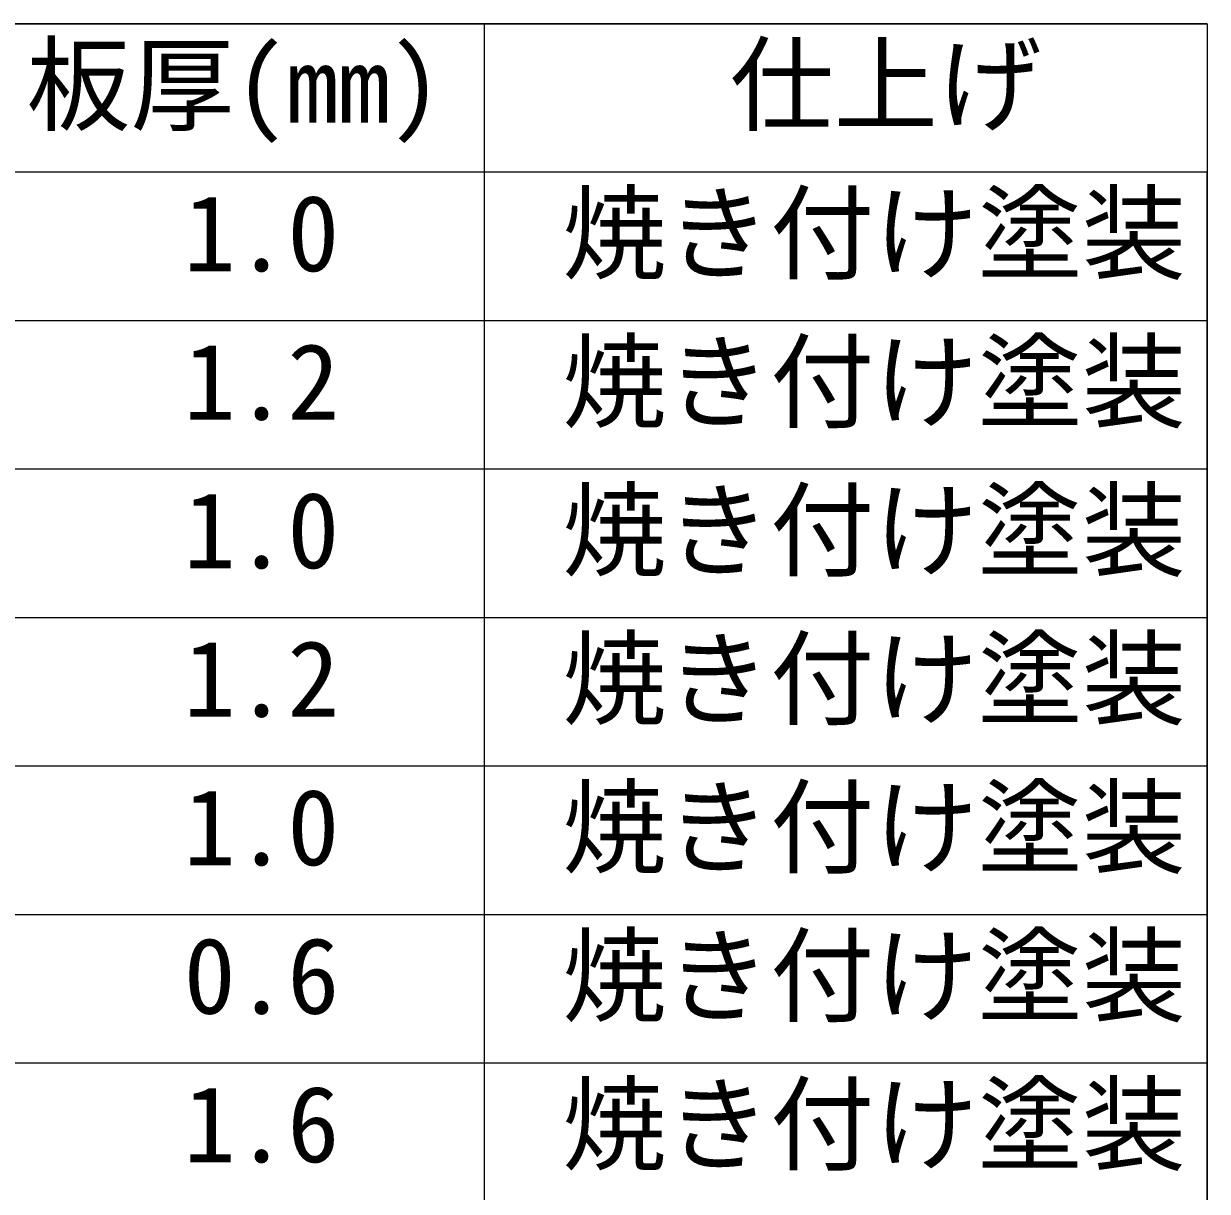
# Model space of a CAD drawing. Units: millimetres at full size, sheet at 1:20; details may follow other scales. Extents: x -4100 to 3700, y -3386 to 2063.
# Drawn here: x 3022 to 3700, y 1395 to 2063 of the extents above; entities that cross this region are included whole.
import ezdxf
from ezdxf.enums import TextEntityAlignment as Align

# ---------------------------------------------------------------- set-up
doc = ezdxf.new("R2010")
doc.units = ezdxf.units.MM
doc.header["$LTSCALE"] = 20
for name, color, linetype, lineweight in [('0-1', 7, 'Continuous', 9), ('0-2', 7, 'Continuous', 9), ('0-5', 7, 'Continuous', 9)]:
    doc.layers.add(name, color=color, linetype=linetype, lineweight=lineweight)
doc.styles.add('ＭＳ ゴシック', font='')
doc.styles.get('ＭＳ ゴシック').set_extended_font_data('MS Gothic')

msp = doc.modelspace()

# ---------------------------------------------------------------- linework, layer by layer
at = {"layer": '0-1', "color": 5}
msp.add_lwpolyline([(3700.24, 2063.48), (3700.24, -3386.39), (-4099.57, -3386.39), (-4099.57, 2063.48)], close=True, dxfattribs=at)
at = {"layer": '0-2', "color": 1}
for p, q in [((3700.24, 2063.48), (1724.24, 2063.48)), ((3286.16, 2063.48), (3286.16, 1043.48)), ((3700.24, 1978.48), (1724.24, 1978.48)), ((3700.24, 958.48), (3700.24, 1978.48)), ((3700.24, 1893.48), (1724.24, 1893.48)), ((3700.24, 1808.48), (1724.24, 1808.48)), ((3700.24, 1723.48), (1724.24, 1723.48)), ((3700.24, 1638.48), (1724.24, 1638.48)), ((3700.24, 1553.48), (1724.24, 1553.48)), ((3700.24, 1468.48), (1724.24, 1468.48))]:
    msp.add_line(p, q, dxfattribs=at)
at = {"layer": '0-5', "color": 1}
for p, q in [((3700.24, 2063.48), (1724.24, 2063.48)), ((3286.16, 2063.48), (3286.16, 1043.48)), ((3700.24, 1978.48), (1724.24, 1978.48)), ((3700.24, 958.48), (3700.24, 1978.48)), ((3700.24, 1893.48), (1724.24, 1893.48)), ((3700.24, 1808.48), (1724.24, 1808.48)), ((3700.24, 1723.48), (1724.24, 1723.48)), ((3700.24, 1638.48), (1724.24, 1638.48)), ((3700.24, 1553.48), (1724.24, 1553.48)), ((3700.24, 1468.48), (1724.24, 1468.48))]:
    msp.add_line(p, q, dxfattribs=at)

# ---------------------------------------------------------------- texts
at = {"layer": '0-2', "style": 'ＭＳ ゴシック'}
for s, p in [('板厚(mm)', (3024.13, 1993.69)), ('仕上げ', (3426.85, 1993.69)), ('焼き付け塗装', (3330.93, 1908.69)), ('1.0', (3114.13, 1908.69)), ('焼き付け塗装', (3330.93, 1823.69)), ('1.2', (3114.13, 1823.69)), ('焼き付け塗装', (3330.93, 1738.69)), ('1.0', (3114.13, 1738.69)), ('焼き付け塗装', (3330.93, 1653.69)), ('1.2', (3114.13, 1653.69)), ('焼き付け塗装', (3330.93, 1568.69)), ('1.0', (3114.13, 1568.69)), ('焼き付け塗装', (3330.93, 1483.69)), ('0.6', (3114.13, 1483.69)), ('焼き付け塗装', (3330.93, 1398.69)), ('1.6', (3114.13, 1398.69))]:
    msp.add_text(s, height=43.62, dxfattribs=at).set_placement(p, align=Align.BOTTOM_LEFT)
at = {"layer": '0-5', "style": 'ＭＳ ゴシック'}
for s, p in [('板厚(mm)', (3024.13, 1993.69)), ('仕上げ', (3426.85, 1993.69)), ('焼き付け塗装', (3330.93, 1908.69)), ('1.0', (3114.13, 1908.69)), ('焼き付け塗装', (3330.93, 1823.69)), ('1.2', (3114.13, 1823.69)), ('焼き付け塗装', (3330.93, 1738.69)), ('1.0', (3114.13, 1738.69)), ('焼き付け塗装', (3330.93, 1653.69)), ('1.2', (3114.13, 1653.69)), ('焼き付け塗装', (3330.93, 1568.69)), ('1.0', (3114.13, 1568.69)), ('焼き付け塗装', (3330.93, 1483.69)), ('0.6', (3114.13, 1483.69)), ('焼き付け塗装', (3330.93, 1398.69)), ('1.6', (3114.13, 1398.69))]:
    msp.add_text(s, height=43.62, dxfattribs=at).set_placement(p, align=Align.BOTTOM_LEFT)

doc.saveas('drawing.dxf')
